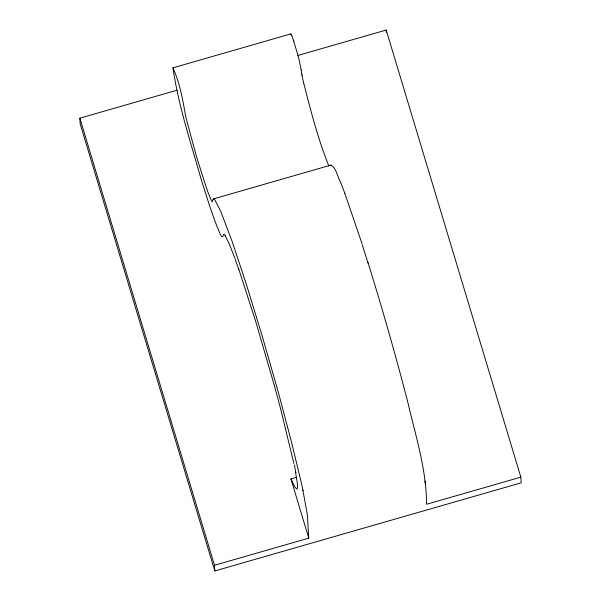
<?xml version="1.0" encoding="UTF-8"?>
<svg xmlns="http://www.w3.org/2000/svg" width="601" height="601" viewBox="0 0 601 601"><rect width="100%" height="100%" fill="white"/><g stroke="black" fill="none" stroke-linecap="round" stroke-linejoin="round"><path stroke-width="0.9" d="M291.831 35.767L290.786 33.911L172.96 67.838C178.354 105.002 190.262 140.995 200.501 177.055C205.61 193.545 210.726 210.05 216.901 226.179C218.148 227.681 222.039 242.781 223.489 234.33L223.805 234.292A129.613 6.964 74 0 1 225.18 235.66M290.734 34.43L290.786 33.911M330.685 165.651L330.956 165.17C336.462 167.897 337.484 177.235 340.617 182.419M300.628 479.891L291.215 440.939L278.691 393.587L262.164 335.876L246.207 283.837L231.911 240.851L220.852 211.605L214.873 199.893L213.558 198.871L212.807 199.727L212.393 201.741L211.514 200.847L207.48 191.11L196.655 157.177L187.099 121.973A51.618 2.772 73.9 0 1 185.333 114.46C182.636 98.654 179.534 82.397 172.96 67.838M297.893 55.45L386.195 30.05L520.849 477.149L521.15 482.828L214.805 570.95L80.151 123.851L79.85 118.172L177.16 90.18M213.272 198.961L331.234 164.997M214.805 570.95L214.504 565.271L308.764 538.15L290.929 478.929L296.331 477.382M520.849 477.149L426.59 504.262C426.432 469.524 415.704 436.138 407.906 402.625C395.743 355.544 382.386 308.779 367.94 262.352M225.187 235.697L229.056 243.405L234.976 258.498M328.89 166.116C318.154 139.387 310.86 111.373 303.821 83.479M290.929 478.929L294.881 487.141L296.909 489.124L297.495 487.381L297.322 483.467L295.452 471.424M344.846 193.402L362.035 243.721M238.484 268.316L255.68 321.362L274.349 385.594M293.694 40.996L298.87 58.605L301.176 69.889M79.85 118.172L214.504 565.271M280.554 408.575L293.859 463.446M302.859 490.078L307.336 514.674L308.764 538.15M425.455 484.053L425.192 481.078L425.561 484.549M301.777 73.848L302.055 75.328M386.195 30.05L386.323 32.484M301.732 73.705A49.688 2.674 73.9 0 1 301.146 69.799M303.73 83.208A51.355 2.772 73.9 0 1 301.98 75.095M291.861 35.887A19.127 1.029 74 0 1 293.724 41.123M340.602 182.358A165.914 8.917 74 0 1 344.831 193.334M362.23 244.735A163.277 8.752 74 0 1 368.067 263.193M300.823 480.469A179.511 9.556 74 0 1 303.047 490.634M294.362 464.971A136.825 7.445 73.9 0 1 295.895 472.807M274.341 385.587A129.891 6.964 74 0 1 280.539 408.552M235.179 259.347A136.652 7.287 73.9 0 1 238.687 269.203"/></g></svg>
